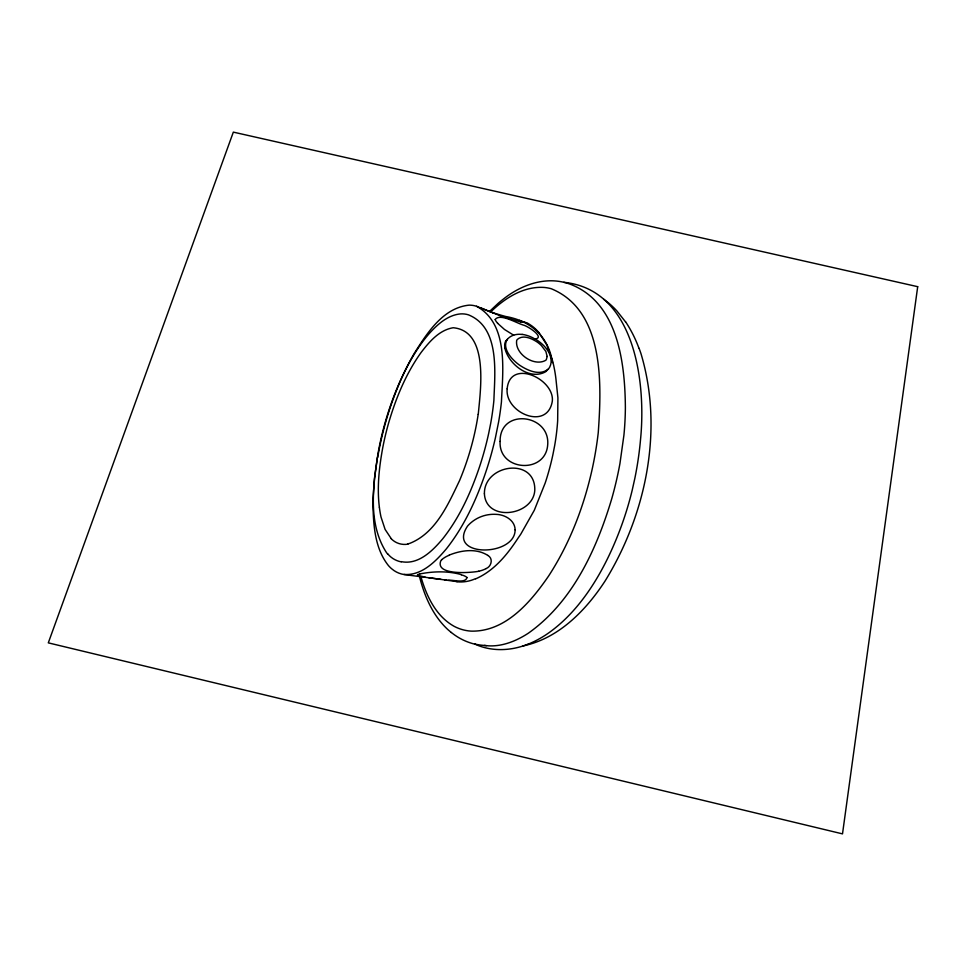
<?xml version="1.0" encoding="UTF-8"?>
<svg xmlns="http://www.w3.org/2000/svg" width="966" height="966" viewBox="0 0 966 966"><rect width="100%" height="100%" fill="white"/><g stroke="black" fill="none" stroke-linecap="round" stroke-linejoin="round"><path stroke-width="1.45" d="M478.267 414.329C480.404 390.252 489.388 331.024 453.187 327.74C439.325 330.034 429.484 341.59 421.357 352.143A158.521 145.878 11.4 0 0 419.848 354.244C405.02 375.557 395.203 399.972 388.103 424.823A338.631 310.376 27 0 0 382.584 448.598C379.083 467.906 376.933 487.758 379.372 507.319M377.465 457.184L374.422 478.605L373.057 498.854A249.675 232.408 20.4 0 0 372.985 505.206C373.456 525.866 374.977 548.616 388.332 565.448A32.663 31.021 -4.8 0 0 391.447 568.588L392.027 569.059A24.198 23.003 -5.8 0 0 403.993 574.529L441.003 579.359M497.526 323.224L504.481 329.466L513.634 335.178A14.719 13.246 7.4 0 0 511.63 335.999A13.705 12.329 7.3 0 0 507.404 339.295C502.574 346.082 508.321 354.824 513.284 359.775A46.296 41.417 9.2 0 0 519.43 365.063C527.243 370.352 539.668 376.124 548.072 369.205L546.744 370.666A10.928 9.865 8.9 0 1 545.44 371.862C529.61 380.58 508.635 364.472 504.832 348.086M506.22 340.732L507.416 339.295M489.593 311.39L497.913 303.553A141.217 128.152 13.9 0 1 503.745 298.796C520.384 285.67 542.578 277.17 563.818 282.301A51.21 45.716 9.4 0 1 570.423 284.282C618.228 302.732 625.074 363.421 625.376 407.978A372.659 335.117 -11.8 0 1 623.915 435.207L619.967 463.39A442.633 393.44 -15.1 0 1 611.732 498.782C596.541 549.449 572.657 601.866 528.233 633.273C515.397 641.629 499.905 647.691 484.364 645.421M441.643 559.869L441.414 560.111A11.459 10.976 -0.1 0 0 440.822 560.763C434.797 575.7 471.034 572.814 478.713 571.268M490.74 311.885C504.88 298.144 523.5 286.129 543.991 287.433A35.5 31.636 8.6 0 1 551.175 288.701C604.837 310.678 601.637 385.036 598.244 432.72A436.753 386.569 -15.8 0 1 591.723 471.191C583.319 508.068 569.409 543.943 548.785 575.748C530.95 601.794 505.592 632.09 470.925 631.124A40.765 39.304 4 0 1 454.322 626.427C436.004 616.308 426.429 596.046 420.922 576.714M486.079 568.563C491.163 566.8 493.723 558.614 487.794 555.402M535.249 339.03C545.21 337.388 528.004 326.327 523.777 325.204C516.762 323.308 500.219 312.972 495.22 319.42M449.238 555.088C461.217 550.222 476.298 548.06 487.733 555.353M475.683 578.839C494.314 570.749 507.621 554.194 518.416 537.567A154.886 143.403 -4.1 0 0 520.879 533.993L534.295 510.277L545.198 483.012A310.907 279.222 -12.1 0 0 553.035 454.008L554.665 445.592A279.234 252.09 -10.5 0 0 557.66 420.802L557.913 397.835L555.909 378.72A163.085 148.39 -2.2 0 0 552.637 361.103L546.744 344.826L538.823 332.401M528.209 644.068C511.316 651.012 491.416 651.869 474.753 644.044A55.436 53.444 6.8 0 0 482.312 645.264L486.417 645.65M419.812 573.937C433.444 571.256 447.886 570.87 461.35 574.601M523.065 645.928C558.614 638.502 585.903 610.415 605.066 581.037C646.121 514.443 663.751 429.592 640.965 353.604A175.329 160.042 4.2 0 0 639.081 348.328M563.818 282.301C635.459 289.559 646.025 383.393 640.603 438.721A415.609 372.683 -13.4 0 1 634.795 478.581L632.223 490.112A386.436 348.315 -12 0 1 617.999 534.91C603.4 571.775 581.266 609.582 549.171 632.573A103.459 98.677 6.1 0 1 528.245 644.141M448.514 580.204C453.766 579.854 464.912 583.488 467.001 577.813M446.799 580.035L445.93 579.938M522.171 334.453L520.022 334.296A17.243 15.516 7.4 0 0 513.634 335.154M445.35 579.866L444.481 579.769M404.017 574.42C421.792 575.869 435.823 561.282 446.377 548.821C465.105 525.118 477.578 497.104 486.961 468.57A420.536 365.039 -17.9 0 0 495.449 437.61L498.577 422.094A367.539 322.342 -16.3 0 0 501.439 401.88C502.779 370.884 508.865 323.936 476.564 306.282A21.023 18.801 3.9 0 0 469.078 305.147C442.887 307.84 427.02 333.222 414.185 353.52A298.796 274.356 23.3 0 0 405.068 370.727L400.31 380.737A373.818 341.179 29.1 0 0 378.02 453.452C373.093 485.91 367.66 523.584 386.545 552.685A32.965 31.202 -4.4 0 0 387.74 554.098M520.686 321.98L501.197 316.196M457.003 581.629L432.575 578.248M432.309 578.211L428.735 577.716M401.216 561.632C418.399 565.134 432.611 550.813 442.682 538.847C459.78 517.281 471.191 491.803 479.848 465.841A385.893 336.76 -17.1 0 0 488.796 432.853L490.68 423.398A340.612 299.858 -15.7 0 0 493.892 400.347C494.797 372.622 500.183 327.643 468.425 314.831A19.356 17.34 3.4 0 0 458.79 314.107C446.811 315.942 437.32 324.648 429.472 333.294A154.814 142.002 10.9 0 0 419.015 346.842A243.009 223.774 18.6 0 0 405.128 370.751L403.897 373.166A396.664 360.753 30.5 0 0 377.706 457.208M425.281 577.209L417.384 575.205M552.492 362.624C548.567 335.975 530.129 320.712 505.677 316.486C500.376 315.037 495.099 313.503 489.919 311.68M476.564 306.282L493.276 312.972M519.503 320.362L522.087 321.352A2.137 1.908 7.3 0 1 522.775 321.787M489.472 311.511L480.766 307.913A3.659 3.26 4.7 0 1 480.271 307.611M500.943 316.099L493.01 312.851M527.69 323.417L526.965 323.067A27.748 24.947 7 0 0 523.403 321.642M536.359 339.706C542.807 343.824 548.76 349.764 550.753 357.36M603.81 299.303L608.423 302.841A85.527 77.051 9.8 0 1 616.863 310.907L625.497 321.811M451.267 632.513L447.97 629.687A69.105 66.412 8.1 0 1 446.908 628.685C432.466 614.811 424.303 595.66 419.486 576.521M391.194 538.581L385.108 529.428L381.027 517.064A113.976 106.997 6.4 0 1 379.384 507.319M505.097 348.014A11.097 9.974 7.1 0 1 505.967 340.624M474.729 644.141A57.839 55.726 7 0 1 451.315 632.464M527.762 323.296A37.783 34.051 6.7 0 1 538.75 332.449M475.574 578.634A34.136 32.53 2 0 1 456.99 581.798M625.594 321.75A140.408 127.669 6.7 0 1 638.973 348.364M401.168 561.862A22.894 21.699 -5.6 0 1 387.873 553.989M497.623 323.151A12.522 11.169 6.3 0 1 495.16 319.625M550.56 357.408A15.444 13.935 8.7 0 1 548.253 369.326M486.007 568.672A28.449 27.084 3.9 0 1 478.701 571.208M461.289 574.891A13.391 12.896 1.1 0 1 467.073 577.463M417.807 574.613A9.745 9.346 -5.6 0 1 419.824 573.973M441.559 559.785A26.879 25.828 1.4 0 1 449.299 555.209M522.183 334.357A30.864 27.881 7.4 0 1 535.092 339.102M522.497 322.076A4.939 4.407 7.4 0 1 520.722 321.871M478.182 414.317A329.72 290.162 -15.8 0 1 459.623 480.44C448.284 504.071 435.895 532.942 409.825 543.351A21.94 20.697 -5.1 0 1 407.954 543.822M408.014 544.148A18.173 17.171 -5.1 0 1 391.133 538.63M507.162 388.815C504.735 412.989 547.565 431.09 552.323 401.095C554.556 378.744 509.903 358.314 507.162 388.815M500.098 441.438C498.432 471.203 545.609 474.475 547.698 444.831C550.27 413.859 499.627 407.712 500.098 441.438M484.401 493.735C485.85 522.316 533.087 516.049 534.778 490.39C535.828 456.737 483.942 463.97 484.401 493.735M515.12 529.851C515.095 557.008 446.364 557.575 467.568 526.059A35.066 33.387 7.3 0 1 471.396 522.34A34.836 33.17 7.3 0 1 486.067 515.156A34.559 32.916 7.2 0 1 496.186 514.359C504.832 514.576 514.987 520.251 515.12 529.851M547.154 356.466L546.394 359.412A5.687 5.132 9.1 0 1 545.754 360.294C534.065 367.044 514.588 353.749 516.689 340.443A6.146 5.518 7.6 0 1 517.365 339.416C522.992 334.429 531.614 338.414 537.024 341.928A32.82 29.68 7.4 0 1 541.322 345.478L545.862 351.431L547.154 356.466M917.7 286.685L842.509 833.875L48.3 642.861L233.337 132.125L917.7 286.685"/></g></svg>
